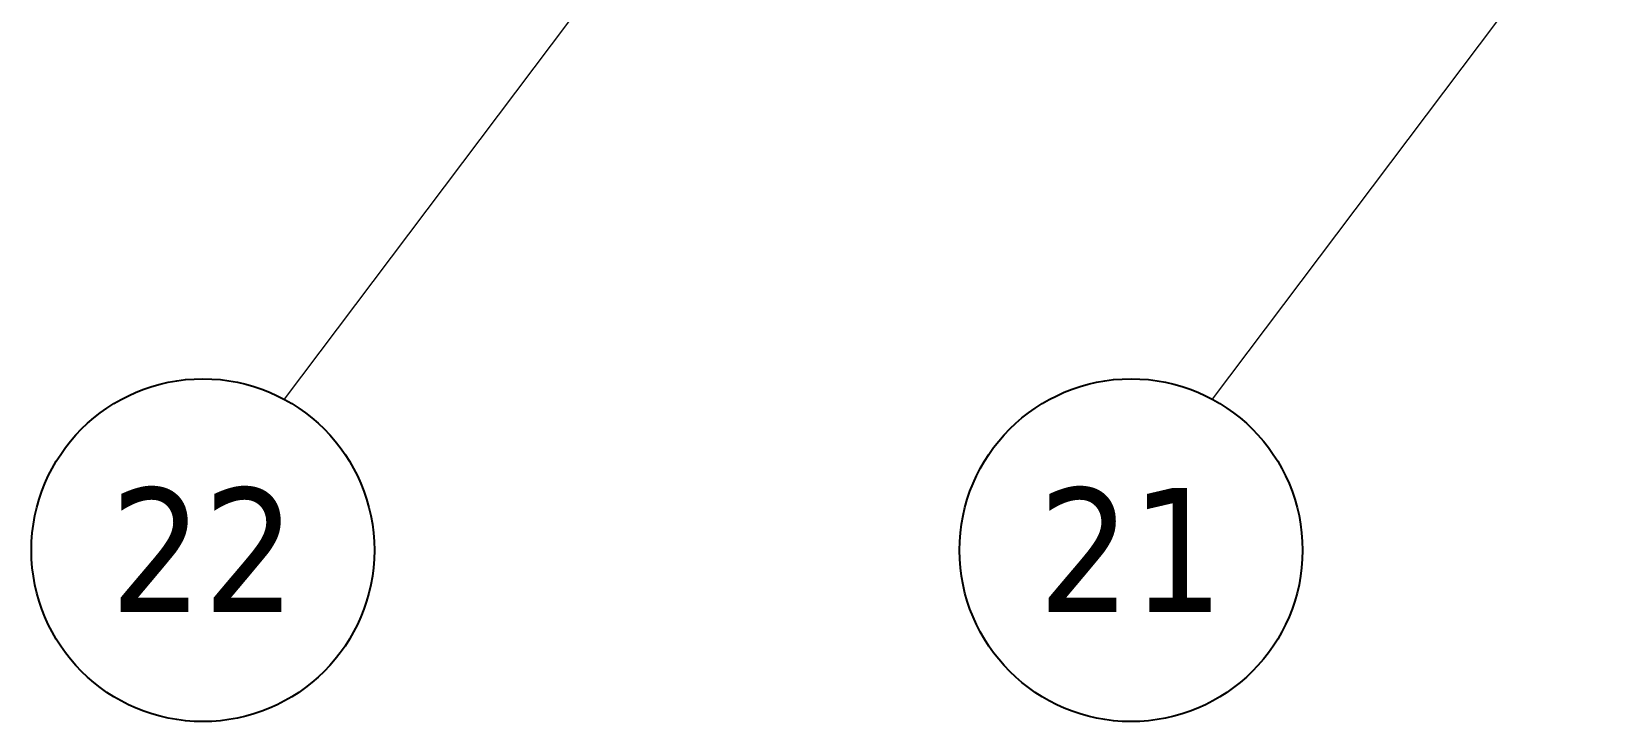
# Model space of a CAD drawing. Header units: millimetres. Extents: x 8981 to 59433, y 5244 to 14154.
# Drawn here: x 16616 to 17160, y 10222 to 10462 of the extents above; entities that cross this region are included whole.
import ezdxf
from ezdxf.enums import TextEntityAlignment as Align

# ---------------------------------------------------------------- set-up
doc = ezdxf.new("R2010")
doc.units = ezdxf.units.MM
doc.layers.add('4标注层', color=3, linetype='Continuous')
doc.layers.add('铁心', color=3, linetype='Continuous', lineweight=0)
doc.styles.add('Tahoma$001', font='tahoma.ttf', dxfattribs={"height": 2.159784})

msp = doc.modelspace()

# ---------------------------------------------------------------- linework, layer by layer
at = {"layer": '4标注层', "ltscale": 3}
for centre in [(16675.49, 10281.969), (16997.42, 10281.969)]:
    msp.add_circle(centre, 59.478, dxfattribs=at)
at = {"layer": '铁心'}
for p, q in [((17003.964, 10733.384), (16703.67, 10334.348)), ((17325.894, 10733.384), (17025.6, 10334.348))]:
    msp.add_line(p, q, dxfattribs=at)

# ---------------------------------------------------------------- texts
at = {"layer": '铁心', "style": 'Tahoma$001'}
for s, p in [('22', (16675.49, 10260.579)), ('21', (16997.42, 10260.579))]:
    msp.add_text(s, height=42.9939, dxfattribs=at).set_placement(p, align=Align.CENTER)

doc.saveas('drawing.dxf')
